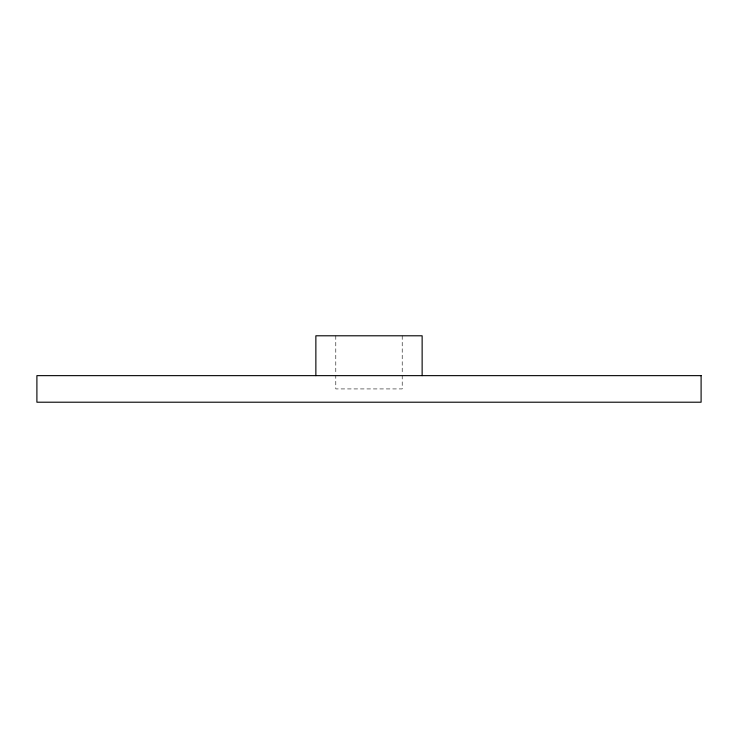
<?xml version="1.0" encoding="UTF-8"?>
<svg xmlns="http://www.w3.org/2000/svg" width="738" height="738" viewBox="0 0 738 738"><rect width="100%" height="100%" fill="white"/><g stroke="black" fill="none" stroke-linecap="round" stroke-linejoin="round"><path stroke-width="0.55" stroke-dasharray="3.69 2.77" d="M402.21 335.79L402.21 374.231M402.21 375.356L402.21 388.926L335.79 388.926L335.79 375.356M335.79 335.79L335.79 374.231"/><path stroke-width="1.11" d="M422.136 375.642L422.136 335.79L315.864 335.79L315.864 375.642M701.1 375.642L36.9 375.642L36.9 402.21L701.1 402.21L701.1 375.642"/></g></svg>
